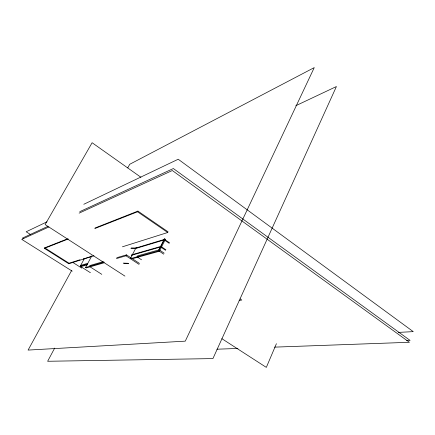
<?xml version="1.0" encoding="UTF-8"?>
<svg xmlns="http://www.w3.org/2000/svg" width="435" height="435" viewBox="0 0 435 435"><rect width="100%" height="100%" fill="white"/><g stroke="black" fill="none" stroke-linecap="round" stroke-linejoin="round"><path stroke-width="0.65" d="M276.41 343.71L266.323 367.396L221.855 338.68M158.791 249.924L164.479 238.723M122.447 246.803L167.731 232.502L168.073 231.828L137.906 211.095L95.086 227.973M130.962 258.51L158.693 250.788L164.881 238.597M165.485 239.234L159.389 251.256L132.267 258.765M130.63 258.096L136.247 247.287M116.362 258.597L126.003 255.807L126.493 254.872L139.532 263.452M94.754 228.582L137.547 211.774L137.906 211.095M54.679 348.098L47.638 361.273L212.933 358.592L336.413 86.532L295.854 105.689M103.204 262.397L103.921 262.86L86.228 267.944L85.543 267.509L91.877 255.791M90.426 272.718L80.225 266.236L84.444 258.472M83.482 259.401L83.895 258.64M83.884 259.015L84.129 258.564M71.742 270.287L28.096 350.083L185.277 341.154L314.255 67.604L129.722 164.289L127.77 167.861M67.381 238.891L44.713 247.825L44.413 248.352L68.763 263.757L69.051 263.229L80.051 259.738M47.018 221.823L26.176 231.768L30.749 234.677M83.803 204.276L178.214 159.237L413.25 331.633L398.357 332.4M47.768 226.407L22.528 238.037L23.675 238.761M79.784 211.655L173.358 168.541L410.085 340.415L406.698 340.545M48.905 226.956L21.75 239.37L72.232 271.163M79.143 213.128L172.325 170.525L409.411 342.285L274.545 347.135M44.413 248.352L68.322 238.962M84.983 258.423L91.154 256.471M68.763 263.757L93.987 255.791M80.665 265.421L87.805 263.284M80.225 266.236L87.375 264.105M80.888 266.655L87.402 264.73M103.334 261.614L89.827 265.551L89.365 266.405L101.806 274.344M116.841 257.683L126.493 254.872M85.543 267.509L104.15 262.126M131.533 254.85L160.923 246.395L165.904 249.761M131.256 255.383L160.629 246.971L165.615 250.337M239.125 300.406L241.8 300.052L240.12 298.916M216.94 349.207L237.95 348.451M131.174 247.95L135.878 248.004L164.49 239.364L169.514 242.784M130.897 248.477L135.6 248.537L164.202 239.935L169.226 243.355M123.257 263.11L127.933 263.278L128.597 263.708L123.926 263.545M72.645 262.316L81.813 268.139M44.713 247.825L69.051 263.229M124.937 276.105L45.12 224.574L92.111 142.724L140.907 177.257M126.003 255.807L139.048 264.382M141.544 259.793L137.041 256.819L137.525 255.889L159.188 249.81L164.185 253.17M158.693 250.788L163.69 254.149M137.547 211.774L167.731 232.502"/></g></svg>
